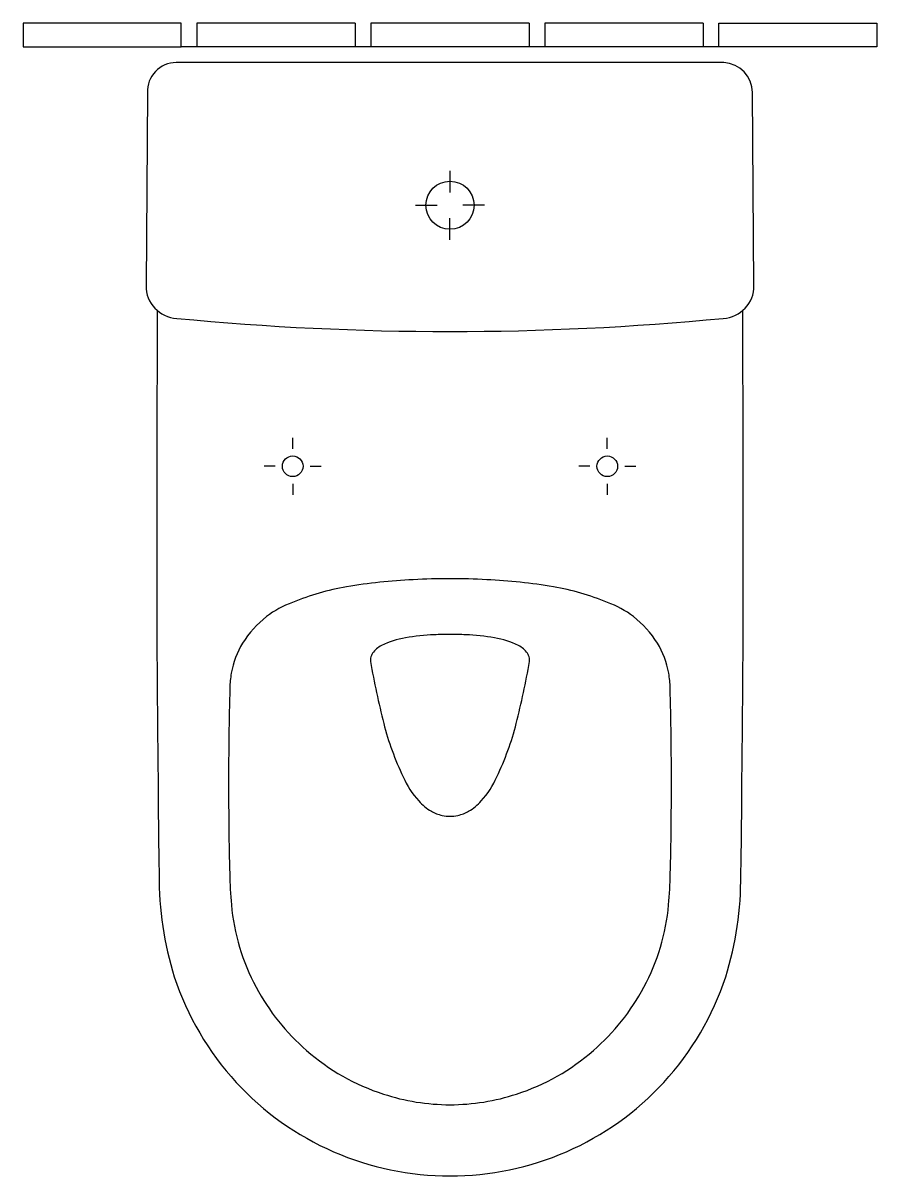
# Model space of a CAD drawing. Header units: millimetres. Extents: x -270 to 270, y 0 to 729.
import ezdxf

# ---------------------------------------------------------------- set-up
doc = ezdxf.new("R2010")
doc.units = ezdxf.units.MM
doc.layers.add('ceco.net 351', color=7, linetype='Continuous')

msp = doc.modelspace()

# ---------------------------------------------------------------- linework, layer by layer
at = {"layer": 'ceco.net 351'}
for p, q in [((-170, 729.1), (-270, 729.1)), ((-270, 729.1), (-270, 714.1)), ((-170, 714.1), (-170, 729.1)), ((-60, 729.1), (-160, 729.1)), ((-160, 729.1), (-160, 714.1)), ((-60, 729.1), (-60, 714.1)), ((50, 729.1), (-50, 729.1)), ((-50, 729.1), (-50, 714.1)), ((50, 729.1), (50, 714.1)), ((160, 729.1), (60, 729.1)), ((60, 729.1), (60, 714.1)), ((160, 729.1), (160, 714.1)), ((170, 729.1), (270, 729.1)), ((170, 714.1), (170, 729.1)), ((263.71, 729.1), (270, 729.1)), ((270, 729.1), (270, 714.1)), ((-270, 714.1), (-170, 714.1)), ((-60, 714.1), (-170, 714.1)), ((50, 714.1), (-60, 714.1)), ((160, 714.1), (50, 714.1)), ((270, 714.1), (160, 714.1))]:
    msp.add_line(p, q, dxfattribs=at)
at = {"layer": 'ceco.net 351', "linetype": 'ByBlock', "ltscale": 0.4}
for p, q in [((0, 635.65), (0, 622.04)), ((-21.78, 613.87), (-8.16, 613.87)), ((21.78, 613.87), (8.17, 613.87)), ((0, 592.1), (0, 605.71))]:
    msp.add_line(p, q, dxfattribs=at)
at = {"layer": 'ceco.net 351', "linetype": 'Continuous'}
for p, q in [((-99.48, 459.79), (-99.48, 466.77)), ((99.48, 459.79), (99.48, 466.77)), ((-110.48, 448.79), (-117.46, 448.79)), ((-88.48, 448.79), (-81.5, 448.79)), ((88.48, 448.78), (81.5, 448.78)), ((110.48, 448.78), (117.46, 448.78)), ((-99.48, 437.78), (-99.48, 430.8)), ((99.48, 437.78), (99.48, 430.8))]:
    msp.add_line(p, q, dxfattribs=at)
at = {"layer": 'ceco.net 351', "ltscale": 0.5}
for points in [[(173.16, 704.1), (-173.15, 704.1, 0.427885), (-191.28, 685.11), (-192.24, 563.06, 0.400535), (-172.78, 542.33, 0.048046), (172.78, 542.33, 0.400535), (192.25, 563.06), (191.29, 685.11, 0.396213), (173.16, 704.1, 0.482478)], [(-185.24, 547.42), (-185.24, 547.42, -0.000294), (-185.49, 388.53, 0.003191), (-184.47, 238.92, 0.006971), (-183.92, 190.54, 0.077115), (-174.34, 125.87, 0.106588), (-135.17, 59.17, 0.10413), (-73.6, 15.3, 0.104006), (0, 0, 0.104009), (73.6, 15.3, 0.10413), (135.17, 59.17, 0.106588), (174.35, 125.87, 0.077115), (183.92, 190.54, 0.006971), (184.47, 238.92, 0.003191), (185.49, 388.53, -0.000294), (185.24, 547.42), (185.24, 547.42)], [(0, 377.66), (0, 377.66, 0.012624), (-23.28, 377.08, 0.030783), (-65.42, 372.55, 0.05461), (-99.6, 362.72, 0.076118), (-116, 353.74, 0.091991), (-131.16, 336.95, 0.095655), (-138.32, 317.94, 0.035782), (-139.24, 308.59, 0.006619), (-140.04, 247.97, 0.006248), (-139.33, 191.11, 0.015745), (-138.22, 171.46, 0.101576), (-122.66, 119.4, 0.090475), (-90.69, 79.33, 0.100778), (-42.15, 51.79, 0.078265), (0, 45.03, 0.078265), (42.15, 51.79, 0.100778), (90.69, 79.33, 0.090475), (122.66, 119.4, 0.101576), (138.22, 171.46, 0.015745), (139.33, 191.11, 0.006248), (140.04, 247.97, 0.006619), (139.24, 308.59, 0.035782), (138.32, 317.94, 0.095655), (131.16, 336.95, 0.091991), (116, 353.74, 0.076118), (99.6, 362.72, 0.05461), (65.42, 372.55, 0.030783), (23.28, 377.08, 0.012624), (0, 377.66), (0, 377.66)]]:
    msp.add_lwpolyline(points, format="xyb", dxfattribs=at)
msp.add_lwpolyline([(0, 227.43, 0.043223), (5, 228.03, 0.078661), (11.79, 230.62, 0.081242), (19.79, 237.12, 0.077929), (29.63, 252.46, 0.050549), (41.89, 286.17, 0.018058), (50.3, 325.27, 0.090916), (50.21, 327.55, 0.080035), (49.03, 330.51, 0.127996), (43.25, 335.46, 0.07097), (28.16, 340.29, 0.034284), (9.97, 342.24, 0.011678), (0, 342.47), (0, 342.47), (0, 342.47, 0.011678), (-9.97, 342.24, 0.034284), (-28.16, 340.29, 0.07097), (-43.25, 335.46, 0.127996), (-49.03, 330.51, 0.080035), (-50.21, 327.55, 0.090916), (-50.3, 325.27, 0.018058), (-41.89, 286.17, 0.050549), (-29.63, 252.46, 0.077929), (-19.79, 237.12, 0.081242), (-11.79, 230.62, 0.078661), (-4.99, 228.03, 0.043223)], format="xyb", close=True, dxfattribs=at)
at = {"layer": 'ceco.net 351'}
msp.add_circle((0, 613.87), 15.21, dxfattribs=at)
at = {"layer": 'ceco.net 351', "linetype": 'Continuous'}
for centre in [(-99.48, 448.79), (99.48, 448.78)]:
    msp.add_circle(centre, 6.53, dxfattribs=at)

doc.saveas('drawing.dxf')
